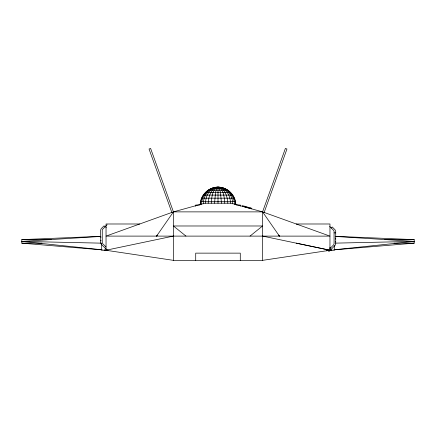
<?xml version="1.0" encoding="UTF-8"?>
<svg xmlns="http://www.w3.org/2000/svg" width="436" height="436" viewBox="0 0 436 436"><rect width="100%" height="100%" fill="white"/><g stroke="black" fill="none" stroke-linecap="round" stroke-linejoin="round"><path stroke-width="0.65" d="M214.556 203.269L215.542 192.385L216.67 188.516L218.005 187.153C227.314 187.028 235.74 195.088 235.805 204.435M211.237 203.269C211.825 197.78 211.896 189.366 218.005 187.153C227.26 187.044 235.418 195.214 235.467 204.435M208.179 203.269C208.555 197.05 210.735 188.205 218.005 187.153C227.096 187.115 234.454 195.595 234.454 204.435M205.498 203.269C206.13 181.185 231.876 183.169 232.759 203.852M203.252 203.852C204.135 183.169 229.881 181.185 230.513 203.269M201.557 204.435C201.557 195.595 208.915 187.115 218.005 187.153C225.276 188.205 227.456 197.05 227.832 203.269M200.549 204.435C200.593 195.214 208.751 187.044 218.005 187.153C224.115 189.366 224.186 197.78 224.774 203.269M200.206 204.435C200.277 195.088 208.697 187.028 218.005 187.153L219.341 188.516L220.469 192.385L221.455 203.269M335.502 238.116L335.546 238.47M335.513 241.626L335.513 242.062M244.056 206.746L244.22 206.174M250.084 208.43L250.248 207.858M264.156 212.441L286.953 149.025L285.373 148.458L262.57 211.874L262.57 260.352L173.43 260.352L104.689 250.079M157.707 235.336L156.584 236.083L173.43 211.874L204.893 203.198L231.107 203.198L262.57 211.874L297.379 224.387M156.584 236.083L157.516 235.102M107.087 224.78L102.634 229.232L102.258 230.121L102.258 242.645L102.678 243.659L105.964 246.945M331.251 227.99L332.248 226.993L335.088 229.832L335.715 231.314L335.715 243.833L335.05 245.43L329 251.479L328.003 250.482M329.671 248.814L333.638 244.847L334.058 243.833L334.058 231.314L333.682 230.426L329.676 226.42M250.057 236.072L262.57 225.984L173.43 225.984L185.943 236.072M100.945 236.786L100.945 237.353M100.945 240.291L100.945 240.89M173.43 236.078L106.041 250.22L104.019 250.046M107.37 250.019L106.041 250.22L106.041 223.99L139.733 223.99M262.57 260.352L331.311 250.079M334.003 249.795L414.2 241.397L335.377 236.443M331.981 250.046L326.657 250.744L329.959 250.237L329.959 223.99L296.267 223.99L329.959 236.121L106.041 236.105L173.43 211.874L262.57 211.874L279.416 236.083L278.293 235.336M334.003 249.877L414.2 243.163L414.2 239.631L335.398 236.334M101.997 249.795L21.8 241.397L100.623 236.443M101.997 249.877L21.8 243.163L21.8 239.631L100.602 236.334M335.655 243.13L414.2 241.397M214.523 187.496L221.488 187.496M211.171 188.516L224.84 188.516M208.086 190.167L227.93 190.167M205.378 192.385L230.633 192.385M203.16 195.094L232.857 195.094M201.508 198.178L234.503 198.178M200.489 201.53L235.522 201.53M199.764 205.013L195.715 205.013L195.715 206.261M236.236 205.013L240.285 205.013L240.285 206.261M105.85 227.734L106.357 227.734M334.058 232.879L335.715 232.879M335.578 238.323L335.578 239.108M21.8 239.631L51.235 239.631M384.765 239.631L414.2 239.631M21.8 243.163L42.052 243.163M393.948 243.163L414.2 243.163M108.079 250.22L101.702 250.22L101.702 243.8M327.921 250.237L334.298 250.237L334.298 245.528M21.8 241.397L101.702 243.163M262.57 236.078L329.959 250.237L296.267 243.146M245.097 206.768L246.912 207.247M329.834 247.305L330.51 247.975M105.065 226.802L104.068 225.804L101.228 228.638L100.602 230.121L100.602 242.645L101.266 244.242L107.316 250.291M278.484 235.102L279.416 236.083M171.849 212.441L149.047 149.025L150.627 148.458L173.43 211.874L173.43 260.352M240.285 260.352L240.285 253.136L195.715 253.136L195.715 260.352M218.005 187.153L218.005 203.269M242.71 205.748L242.547 206.321L251.594 208.849L251.757 208.277L242.71 205.748"/></g></svg>
